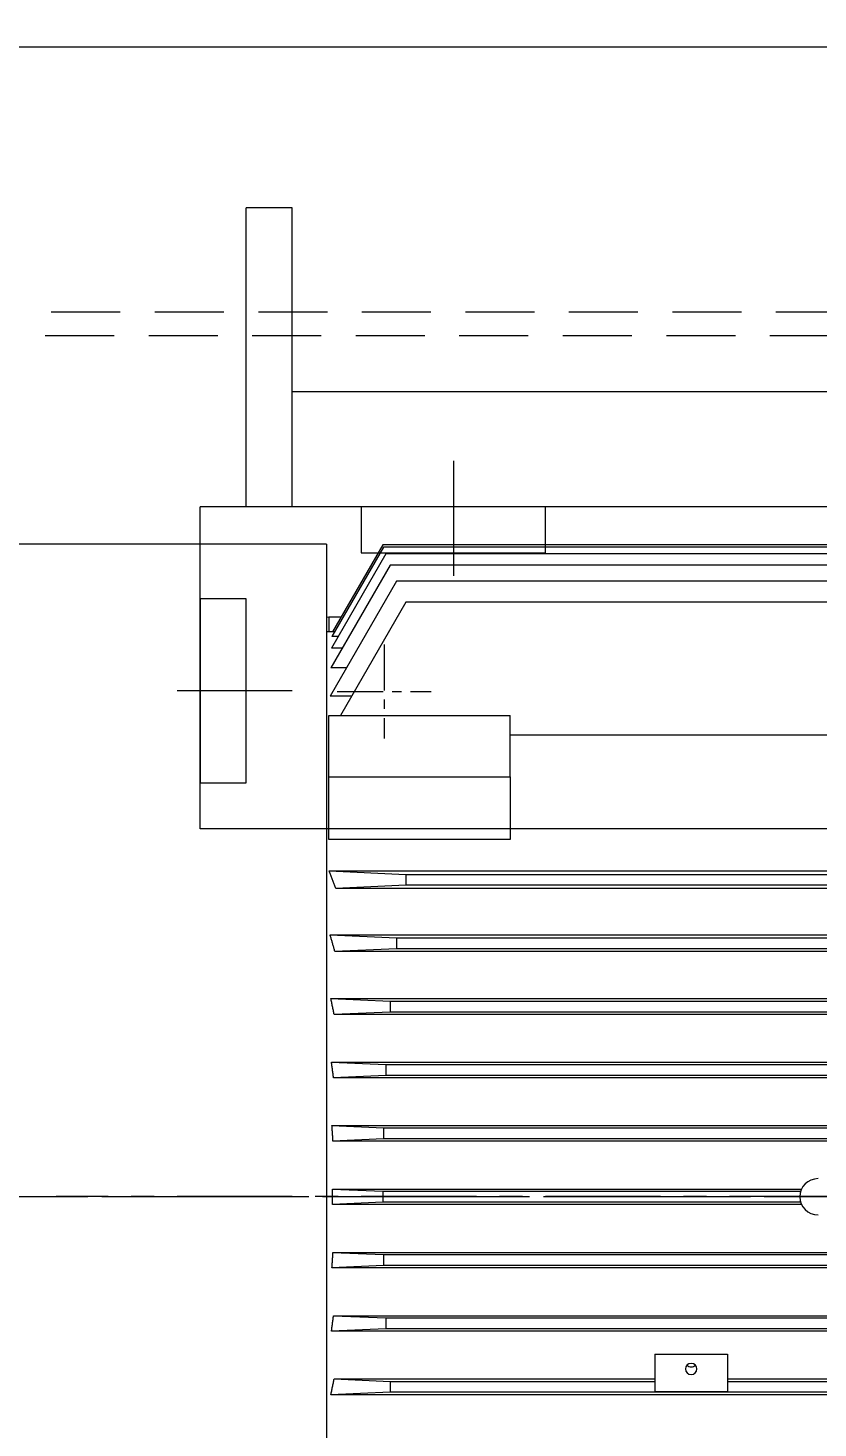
# Model space of a CAD drawing. Header units: inches. Extents: x -48 to 250, y -21 to 207.
# Drawn here: x 22.55 to 31.14, y 103.9 to 119.13 of the extents above; entities that cross this region are included whole.
import ezdxf

# ---------------------------------------------------------------- set-up
doc = ezdxf.new("R2010")
doc.units = ezdxf.units.IN
doc.header["$MEASUREMENT"] = 0
for name, pattern in [('CENTER', [2, 1.25, -0.25, 0.25, -0.25]), ('CENTERX2', [0.8, 0.5, -0.1, 0.1, -0.1]), ('HIDDEN', [0.375, 0.25, -0.125])]:
    doc.linetypes.add(name, pattern=pattern)
doc.layers.get('Defpoints').update_dxf_attribs({"lineweight": 5})
for name, color, linetype, lineweight in [('Centerline', 5, 'CENTERX2', 5), ('CL', 1, 'CENTER', 5), ('HID2', 3, 'HIDDEN', 5)]:
    doc.layers.add(name, color=color, linetype=linetype, lineweight=lineweight)
doc.styles.get("Standard").update_dxf_attribs({"font": 'arial.ttf'})
doc.dimstyles.new('STANDARD 2 PLCS$3', dxfattribs={"dimtxt": 1, "dimasz": 0.5, "dimexe": 0.18, "dimexo": 0.0625, "dimgap": 0.09, "dimtad": 0, "dimtih": 1, "dimtoh": 1, "dimzin": 4, "dimdsep": 46, "dimtxsty": 'Standard', "dimcen": 0.09, "dimaunit": 1, "dimadec": 0, "dimazin": 1, "dimtfac": 1, "dimtofl": 0, "dimtmove": 1, "dimatfit": 3, "dimfxl": 1, "dimtolj": 1, "dimtzin": 4, "dimarcsym": 0})

# ---------------------------------------------------------------- blocks, each defined once
blk = doc.blocks.new('Bolt Center')
at = {"layer": 'Centerline', "linetype": 'CENTERX2', "lineweight": 5}
for p, q in [((0, 0.512), (0, -0.512)), ((-0.512, 0), (0.512, 0))]:
    blk.add_line(p, q, dxfattribs=at)
blk = doc.blocks.new('HHI 286TS TOP VIEW')
at = {"color": 7, "linetype": 'Continuous', "lineweight": 5}
for p, q in [((866.557, 67.025), (861.715, 67.025)), ((866.557, 67.025), (866.557, 52.836)), ((867.178, 66.993), (866.618, 66.023)), ((867.17, 67.017), (866.624, 66.072)), ((878.205, 67.017), (867.17, 67.017)), ((878.196, 66.993), (867.178, 66.993)), ((867.204, 66.92), (866.612, 65.895)), ((878.17, 66.92), (867.204, 66.92)), ((867.25, 66.798), (866.606, 65.682)), ((878.125, 66.798), (867.25, 66.798)), ((867.319, 66.623), (866.597, 65.372)), ((878.055, 66.623), (867.319, 66.623)), ((867.421, 66.395), (866.71, 65.164)), ((877.954, 66.395), (867.421, 66.395)), ((866.585, 66.23), (866.557, 66.228)), ((866.715, 66.23), (866.585, 66.23)), ((866.585, 66.23), (866.585, 66.072)), ((866.624, 66.072), (866.557, 66.072)), ((866.646, 66.072), (866.624, 66.072)), ((866.686, 66.023), (866.618, 66.023)), ((866.729, 65.895), (866.612, 65.895)), ((866.776, 65.682), (866.606, 65.682)), ((866.83, 65.372), (866.597, 65.372)), ((866.585, 65.164), (868.553, 65.164)), ((866.585, 64.496), (866.585, 65.164)), ((868.553, 64.496), (868.553, 65.164)), ((876.821, 64.948), (868.553, 64.948)), ((866.585, 63.815), (866.585, 64.496)), ((866.585, 64.496), (868.553, 64.496)), ((868.553, 64.496), (868.553, 63.815)), ((868.553, 63.815), (866.585, 63.815)), ((866.586, 63.472), (867.421, 63.434)), ((866.586, 63.472), (878.789, 63.472)), ((867.421, 63.434), (867.421, 63.316)), ((867.421, 63.434), (877.954, 63.434)), ((867.421, 63.316), (866.66, 63.282)), ((878.714, 63.282), (866.66, 63.282)), ((877.954, 63.316), (867.421, 63.316)), ((866.597, 62.778), (867.319, 62.745)), ((866.597, 62.778), (878.777, 62.778)), ((867.319, 62.745), (867.319, 62.627)), ((867.319, 62.745), (878.055, 62.745)), ((867.319, 62.627), (866.65, 62.597)), ((878.725, 62.597), (866.65, 62.597)), ((878.055, 62.627), (867.319, 62.627)), ((866.606, 62.086), (867.25, 62.056)), ((866.606, 62.086), (878.769, 62.086)), ((867.25, 62.056), (867.25, 61.938)), ((867.25, 62.056), (878.125, 62.056)), ((867.25, 61.938), (866.642, 61.911)), ((878.733, 61.911), (866.642, 61.911)), ((878.125, 61.938), (867.25, 61.938)), ((866.612, 61.394), (867.204, 61.368)), ((866.612, 61.394), (878.762, 61.394)), ((867.204, 61.368), (867.204, 61.249)), ((867.204, 61.368), (878.17, 61.368)), ((867.204, 61.249), (866.635, 61.224)), ((878.739, 61.224), (866.635, 61.224)), ((878.17, 61.249), (867.204, 61.249)), ((866.618, 60.704), (867.178, 60.679)), ((866.618, 60.704), (878.756, 60.704)), ((867.178, 60.679), (878.196, 60.679)), ((867.178, 60.679), (867.178, 60.56)), ((867.178, 60.56), (866.629, 60.536)), ((872.379, 60.536), (866.629, 60.536)), ((878.196, 60.56), (867.178, 60.56)), ((866.624, 60.014), (867.17, 59.99)), ((866.624, 60.014), (871.722, 60.014)), ((867.17, 59.99), (871.712, 59.99)), ((867.17, 59.99), (867.17, 59.871)), ((867.17, 59.871), (866.624, 59.847)), ((871.722, 59.847), (866.624, 59.847)), ((871.712, 59.871), (867.17, 59.871)), ((866.629, 59.325), (867.178, 59.301)), ((866.629, 59.325), (872.379, 59.325)), ((867.178, 59.301), (878.196, 59.301)), ((867.178, 59.301), (867.178, 59.182)), ((867.178, 59.182), (866.618, 59.157)), ((878.756, 59.157), (866.618, 59.157)), ((878.196, 59.182), (867.178, 59.182)), ((866.635, 58.637), (878.739, 58.637)), ((866.635, 58.637), (867.204, 58.612)), ((867.204, 58.612), (878.17, 58.612)), ((867.204, 58.612), (867.204, 58.493)), ((867.204, 58.493), (866.612, 58.467)), ((878.762, 58.467), (866.612, 58.467)), ((878.17, 58.493), (867.204, 58.493)), ((870.128, 58.22), (870.128, 57.814)), ((870.128, 58.22), (870.916, 58.22)), ((870.916, 58.22), (870.916, 57.814)), ((866.642, 57.95), (867.25, 57.923)), ((866.642, 57.95), (870.128, 57.95)), ((867.25, 57.923), (870.128, 57.923)), ((867.25, 57.923), (867.25, 57.805)), ((870.916, 57.95), (874.459, 57.95)), ((870.916, 57.923), (874.459, 57.923)), ((867.25, 57.805), (866.606, 57.775)), ((878.769, 57.775), (866.606, 57.775)), ((878.125, 57.805), (867.25, 57.805)), ((870.128, 57.814), (870.916, 57.814))]:
    blk.add_line(p, q, dxfattribs=at)
at = {"color": 7, "linetype": 'Continuous', "lineweight": 5, "flags": 128}
blk.add_lwpolyline([(870.522, 57.997), (870.546, 58.002), (870.566, 58.015), (870.58, 58.035), (870.585, 58.058), (870.58, 58.081), (870.566, 58.101), (870.546, 58.114), (870.522, 58.118), (870.498, 58.114), (870.477, 58.101), (870.464, 58.081), (870.459, 58.058), (870.464, 58.035), (870.477, 58.015), (870.498, 58.002), (870.522, 57.997)], dxfattribs=at)
at = {"color": 7, "linetype": 'Continuous', "lineweight": 5}
for centre, radius, start, end in [((871.9, 59.93), 0.197, 90, 270), ((870.522, 58.144), 0.0644, 224.2755, 315.7245)]:
    blk.add_arc(centre, radius, start, end, dxfattribs=at)
for points, knots in [([(866.66, 63.282), (866.655, 63.295), (866.646, 63.32), (866.631, 63.358), (866.616, 63.397), (866.601, 63.435), (866.591, 63.46), (866.586, 63.472)], [0, 0, 0, 0, 0.198904, 0.398354, 0.598352, 0.7989, 1, 1, 1, 1]), ([(866.65, 62.597), (866.646, 62.609), (866.639, 62.633), (866.629, 62.67), (866.619, 62.706), (866.608, 62.742), (866.601, 62.766), (866.597, 62.778)], [0, 0, 0, 0, 0.199228, 0.398841, 0.598839, 0.799224, 1, 1, 1, 1]), ([(866.642, 61.911), (866.639, 61.925), (866.633, 61.955), (866.624, 61.998), (866.615, 62.042), (866.609, 62.071), (866.606, 62.086)], [0, 0, 0, 0, 0.249375, 0.499164, 0.749371, 1, 1, 1, 1]), ([(866.635, 61.224), (866.633, 61.238), (866.63, 61.266), (866.624, 61.309), (866.618, 61.352), (866.614, 61.38), (866.612, 61.394)], [0, 0, 0, 0, 0.249605, 0.49947, 0.749601, 1, 1, 1, 1]), ([(866.629, 60.536), (866.629, 60.55), (866.627, 60.578), (866.624, 60.62), (866.621, 60.662), (866.619, 60.69), (866.618, 60.704)], [0, 0, 0, 0, 0.249809, 0.499742, 0.749805, 1, 1, 1, 1]), ([(866.624, 59.847), (866.624, 59.861), (866.624, 59.889), (866.624, 59.93), (866.624, 59.972), (866.624, 60), (866.624, 60.014)], [0, 0, 0, 0, 0.250002, 0.5, 0.749998, 1, 1, 1, 1]), ([(866.618, 59.157), (866.619, 59.171), (866.621, 59.199), (866.624, 59.241), (866.627, 59.283), (866.629, 59.311), (866.629, 59.325)], [0, 0, 0, 0, 0.250195, 0.500258, 0.750191, 1, 1, 1, 1]), ([(866.612, 58.467), (866.614, 58.481), (866.618, 58.509), (866.624, 58.552), (866.63, 58.595), (866.633, 58.623), (866.635, 58.637)], [0, 0, 0, 0, 0.250399, 0.50053, 0.750395, 1, 1, 1, 1]), ([(866.606, 57.775), (866.609, 57.79), (866.615, 57.819), (866.624, 57.863), (866.633, 57.906), (866.639, 57.936), (866.642, 57.95)], [0, 0, 0, 0, 0.2506287, 0.5008357, 0.7506248, 1, 1, 1, 1])]:
    blk.add_open_spline(points, degree=3, knots=knots, dxfattribs=at)
at = {"layer": 'Centerline', "lineweight": 5, "ltscale": 1.5}
blk.add_line((886.766, 59.93), (859.303, 59.93), dxfattribs=at)
at = {"lineweight": 5, "ltscale": 1.5}
blk.add_blockref('Bolt Center', (867.185, 65.423), dxfattribs=at)
blk = doc.blocks.new('MOTOR BASE No Hidden')
at = {"lineweight": 5}
for p, q in [((0.5, 7.5), (0.5, 10.75)), ((1, 10.75), (0.5, 10.75)), ((1, 7.5), (1, 10.75)), ((0, 4), (0, 7.5)), ((15, 4), (0, 4))]:
    blk.add_line(p, q, dxfattribs=at)
at = {"color": 7, "lineweight": 5}
for p, q in [((7.25, 8.75), (1, 8.75)), ((15, 7.5), (0, 7.5))]:
    blk.add_line(p, q, dxfattribs=at)
at = {"lineweight": 5}
for points in [[(1.75, 7), (3.75, 7), (3.75, 7.5), (1.75, 7.5)], [(0, 6.5), (0, 4.5), (0.5, 4.5), (0.5, 6.5)]]:
    blk.add_lwpolyline(points, close=True, dxfattribs=at)
at = {"layer": 'CL', "color": 5, "lineweight": 5}
for p, q in [((2.75, 8), (2.75, 6.5)), ((1, 5.5), (-0.5, 5.5)), ((27, 0), (-1.566, 0))]:
    blk.add_line(p, q, dxfattribs=at)
blk = doc.blocks.new('*D30')
at = {"color": 0, "lineweight": -2, "transparency": 16777216}
for p, q in [((42.887, 124.114), (43.387, 124.114)), ((43.387, 124.114), (54.818, 108.822)), ((56.524, 106.42), (56.704, 106.42)), ((56.614, 106.33), (56.614, 106.51))]:
    blk.add_line(p, q, dxfattribs=at)
at = {"color": 0, "transparency": 16777216}
blk.add_solid([(54.885, 108.872), (54.751, 108.773), (55.117, 108.422)], dxfattribs=at)
at = {"layer": 'Defpoints', "color": 0, "transparency": 16777216}
for p in [(55.117, 108.422), (58.111, 104.417)]:
    blk.add_point(p, dxfattribs=at)
at = {"color": 0, "lineweight": 5, "transparency": 16777216, "insert": (34.729, 124.114), "char_height": 2, "attachment_point": 5}
blk.add_mtext('\\A1;∅5.00 INLET', dxfattribs=at)
blk = doc.blocks.new('*D32')
at = {"color": 0, "lineweight": -2, "transparency": 16777216}
for p, q in [((56.524, 106.42), (56.704, 106.42)), ((56.614, 106.33), (56.614, 106.51)), ((43.937, 90.241), (53.685, 102.681)), ((43.437, 90.241), (43.937, 90.241))]:
    blk.add_line(p, q, dxfattribs=at)
at = {"color": 0, "transparency": 16777216}
blk.add_solid([(53.619, 102.732), (53.75, 102.629), (53.993, 103.074)], dxfattribs=at)
at = {"layer": 'Defpoints', "color": 0, "transparency": 16777216}
for p in [(59.236, 109.765), (53.993, 103.074)]:
    blk.add_point(p, dxfattribs=at)
at = {"color": 0, "lineweight": 5, "transparency": 16777216, "insert": (36.614, 90.241), "char_height": 2, "attachment_point": 5}
blk.add_mtext('\\A1;∅8.50 B.C.', dxfattribs=at)

msp = doc.modelspace()

# ---------------------------------------------------------------- linework, layer by layer
at = {"color": 7, "linetype": 'Continuous', "lineweight": 5}
msp.add_line((18.305, 118.92), (60.215, 118.92), dxfattribs=at)
at = {"layer": 'Centerline', "lineweight": 5, "ltscale": 3}
msp.add_line((11.471, 106.42), (87.245, 106.42), dxfattribs=at)
at = {"layer": 'HID2', "color": 7, "linetype": 'HIDDEN', "lineweight": 5, "ltscale": 3}
for p, q in [((18.305, 116.04), (58.364, 116.04)), ((58.364, 115.78), (18.305, 115.78))]:
    msp.add_line(p, q, dxfattribs=at)

# ---------------------------------------------------------------- block references
at = {"color": 7, "linetype": 'Continuous', "lineweight": 5}
msp.add_blockref('MOTOR BASE No Hidden', (24.424, 106.42), dxfattribs=at)
at = {"color": 7, "lineweight": 5}
msp.add_blockref('HHI 286TS TOP VIEW', (-840.763, 46.489), dxfattribs=at)

# ---------------------------------------------------------------- dimensions: what is measured, and where the dimension line sits
at = {"lineweight": 5}
for p1, p2, text, picture, middle in [((58.111, 104.417), (55.117, 108.422), '<> INLET', '*D30', (43.387, 124.114)), ((59.236, 109.765), (53.993, 103.074), '<> B.C.', '*D32', (43.937, 90.241))]:
    dim = msp.add_diameter_dim_2p(p1=p1, p2=p2, text=text, dimstyle='STANDARD 2 PLCS$3', override={"dimtxt": 2}, dxfattribs=at)
    dim.commit()
    dim.dimension.update_dxf_attribs({"geometry": picture, "text_midpoint": middle, "dimtype": 163})

doc.saveas('drawing.dxf')
